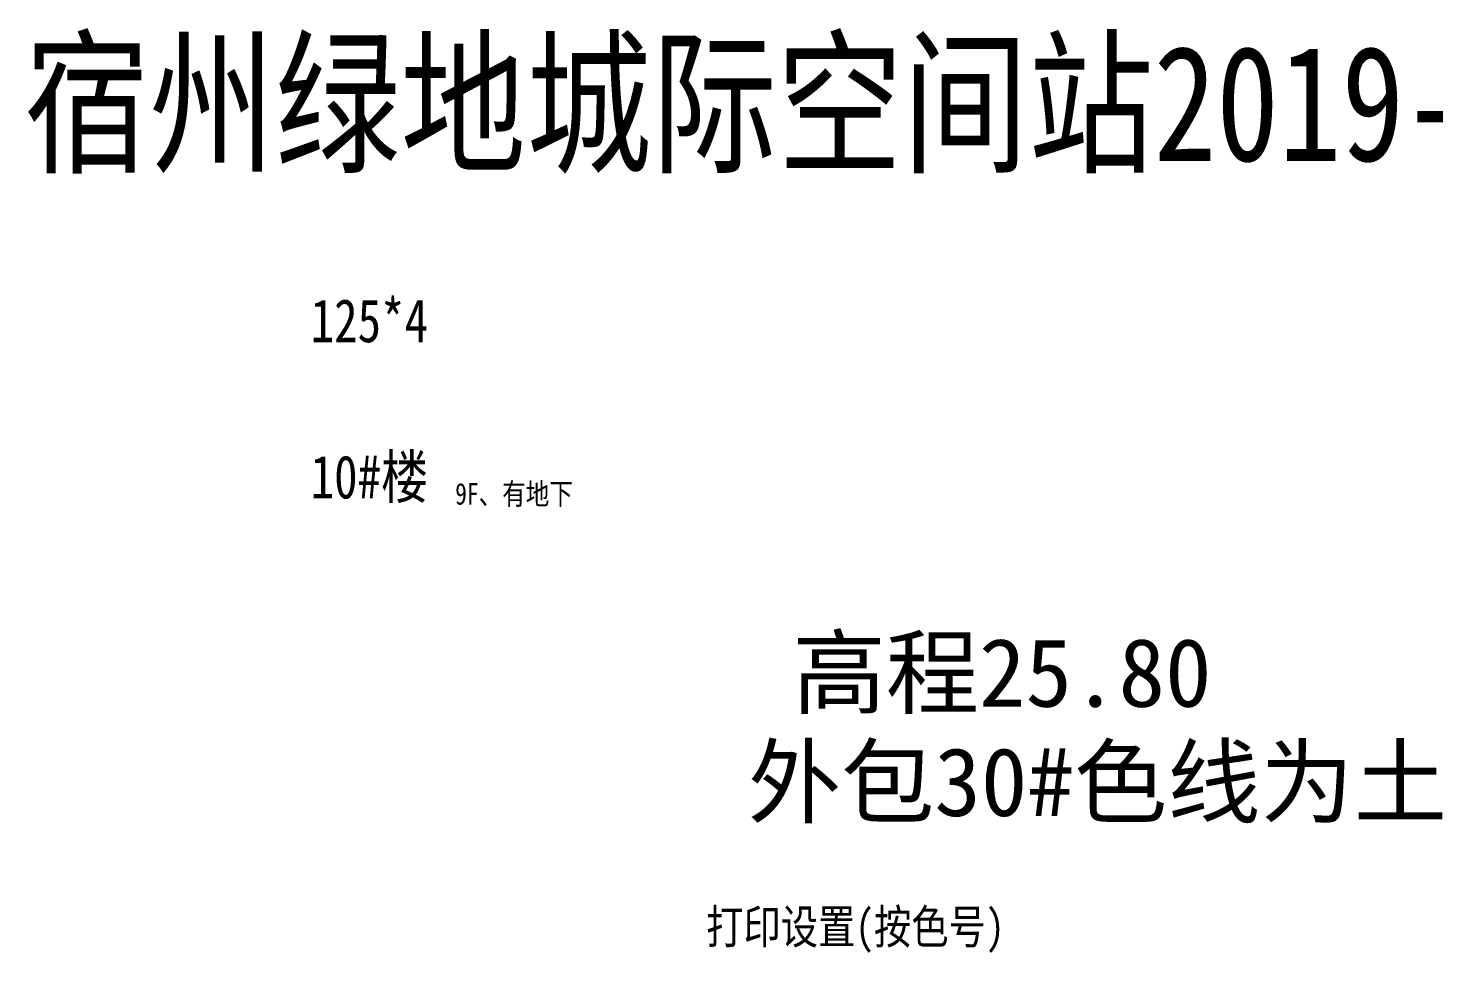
# Model space of a CAD drawing. Extents: x 27938 to 725830, y -209821 to 1628073.
# Drawn here: x 217900 to 546857, y 1411666 to 1628073 of the extents above; entities that cross this region are included whole.
import ezdxf
from ezdxf.enums import TextEntityAlignment as Align

# ---------------------------------------------------------------- set-up
doc = ezdxf.new("R2010")
doc.units = 0
doc.header["$LTSCALE"] = 1000
doc.header["$MEASUREMENT"] = 0
for name, color, linetype in [('7text', 31, 'Continuous'), ('text', 7, 'Continuous'), ('图框', 140, 'Continuous'), ('立面栏杆', 242, 'Continuous')]:
    doc.layers.add(name, color=color, linetype=linetype)
doc.styles.add('HT', font='')
doc.styles.add('Tk1', font='')
doc.styles.add('黑体', font='')
doc.styles.get('HT').set_extended_font_data('SimHei')
doc.styles.get('Tk1').set_extended_font_data('SimHei')
doc.styles.get('黑体').set_extended_font_data('SimHei')

msp = doc.modelspace()

# ---------------------------------------------------------------- texts
at = {"layer": '7text', "color": 1, "style": 'HT'}
msp.add_text('高程25.80', height=16000, dxfattribs=at).set_placement((396760.3, 1469264.5))
msp.add_text('外包30#色线为土建', height=16000, dxfattribs=at).set_placement((479034.7, 1452040.3), align=Align.MIDDLE)
at = {"layer": 'text', "color": 1, "style": '黑体', "width": 0.8}
for s, p in [('125*4', (284012.6, 1554568.6)), ('10#楼', (284012.6, 1518012.9))]:
    msp.add_text(s, height=10094.18, dxfattribs=at).set_placement(p)
at = {"layer": 'text', "color": 2, "style": '黑体', "width": 0.8}
msp.add_text('9F、有地下', height=5047.09, dxfattribs=at).set_placement((317834.3, 1516569.6))
at = {"layer": '图框', "color": 2, "style": '黑体', "width": 0.8}
msp.add_text('宿州绿地城际空间站2019-302#地块项目', height=26917.806, dxfattribs=at).set_placement((216930.5, 1597011.3))
at = {"layer": '立面栏杆', "style": 'Tk1', "width": 0.8}
msp.add_text('打印设置(按色号)', height=8000, dxfattribs=at).set_placement((376565.6, 1413799))

doc.saveas('drawing.dxf')
